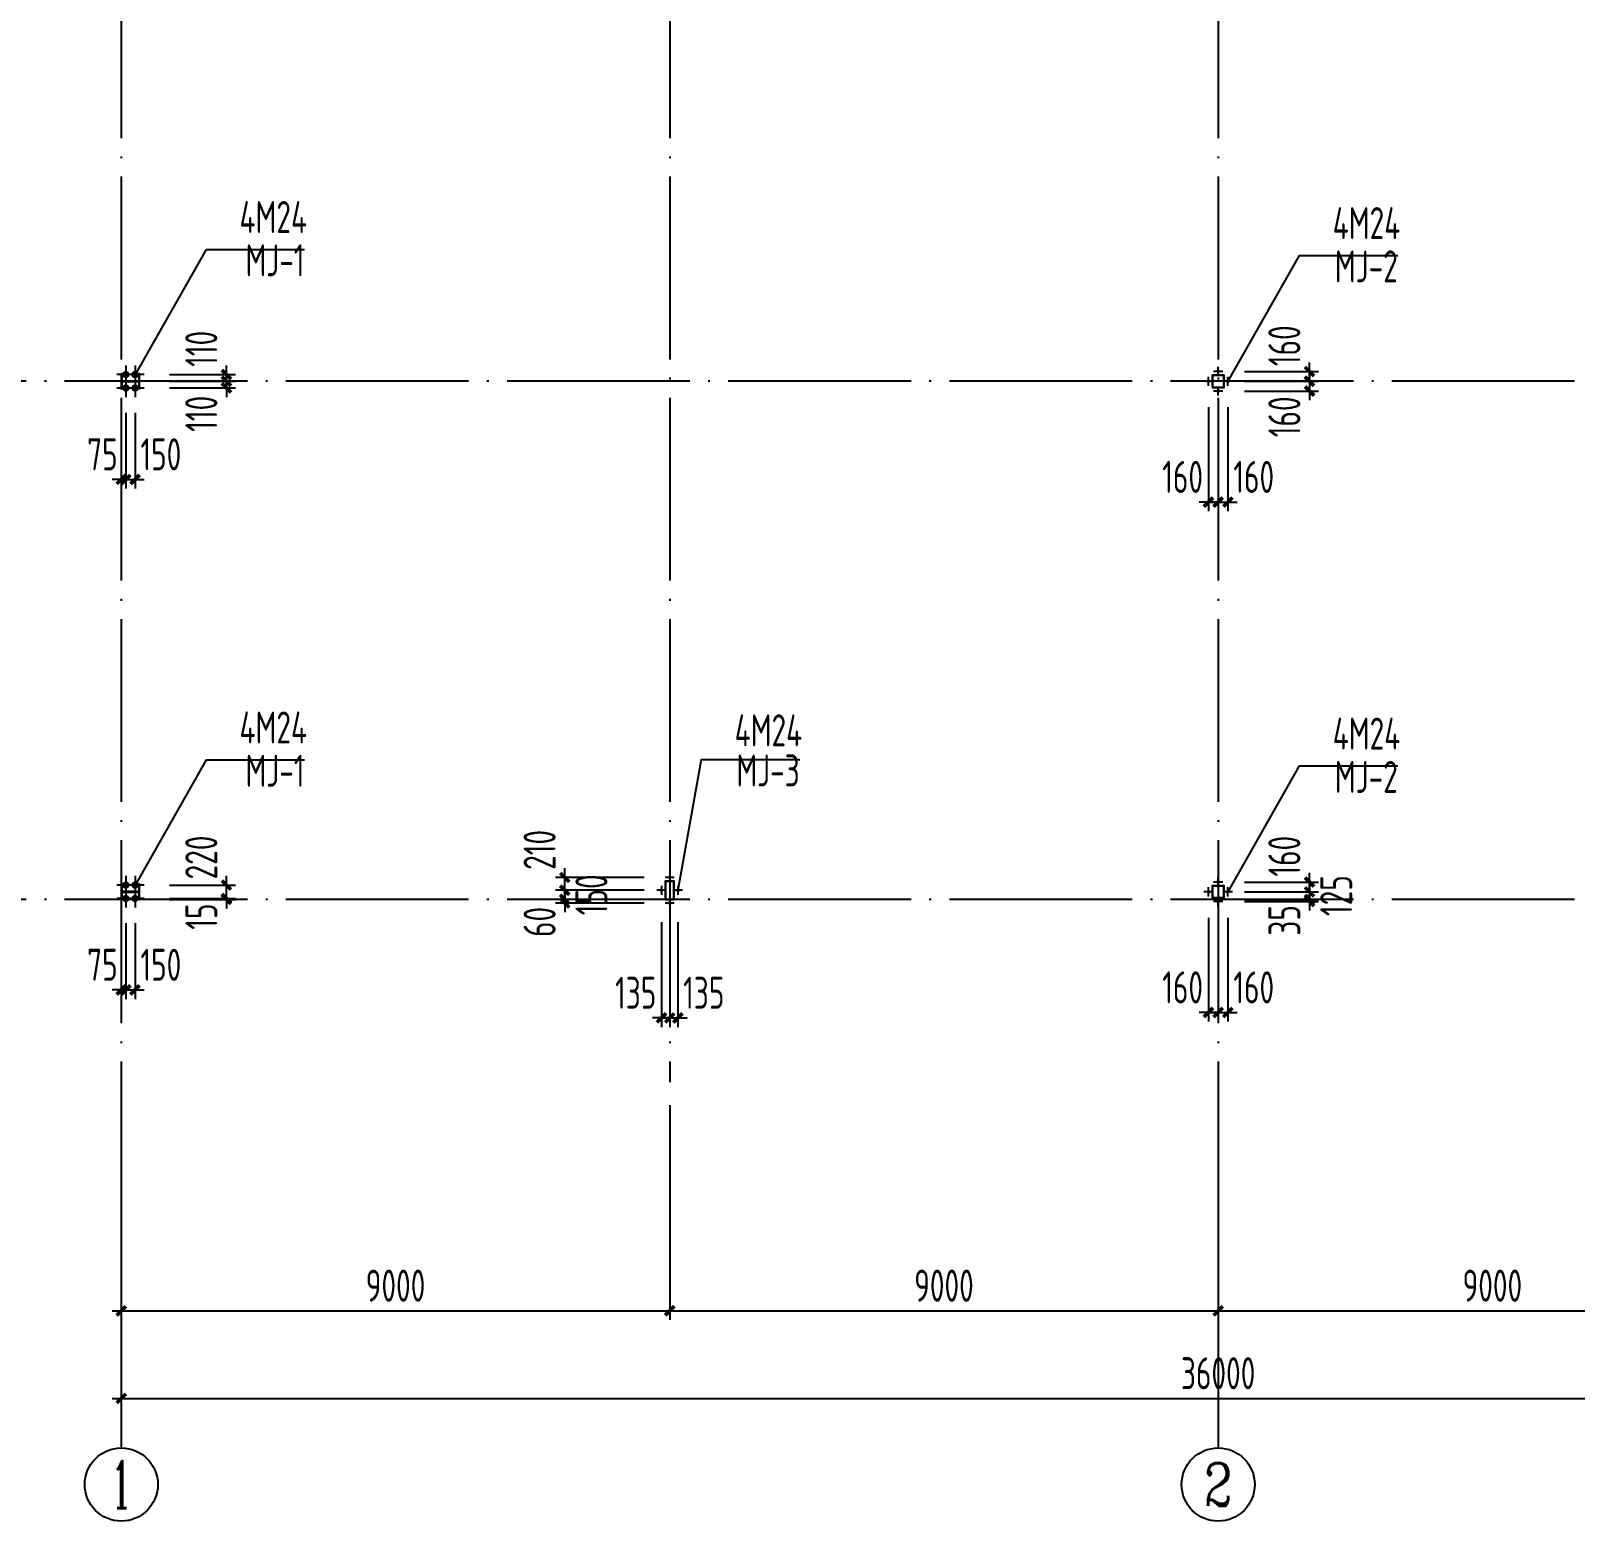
# Model space of a CAD drawing. Extents: x 753177 to 2169292, y -530934 to -273477.
# Drawn here: x 1113839 to 1139181, y -496576 to -472127 of the extents above; entities that cross this region are included whole.
import ezdxf
from ezdxf.enums import TextEntityAlignment as Align

# ---------------------------------------------------------------- set-up
doc = ezdxf.new("R2010")
doc.units = 0
doc.header["$LTSCALE"] = 1500
doc.header["$MEASUREMENT"] = 0
doc.linetypes.add('DASHED', pattern=[0.75, 0.5, -0.25])
doc.linetypes.add('DOTE', pattern=[2.42, 2, -0.2, 0.02, -0.2])
doc.layers.get('Defpoints').update_dxf_attribs({"color": 252})
for name, color, linetype in [('AXIS', 3, 'Continuous'), ('AXIS_TEXT', 7, 'Continuous'), ('BOLT', 252, 'Continuous'), ('Boltx', 252, 'DASHED'), ('DIM', 3, 'Continuous'), ('M_Prof', 2, 'Continuous'), ('TEXT', 7, 'Continuous')]:
    doc.layers.add(name, color=color, linetype=linetype)
doc.styles.add('_TCH_AXIS', font='COMPLEX', dxfattribs={"bigfont": 'GBCBIG'})
doc.styles.add('COMPLEX', font='COMPLEX')
doc.styles.add('TSSD_Dimension', font='Tssdeng.shx', dxfattribs={"width": 0.7, "bigfont": 'hztxt.shx'})
doc.styles.add('TSSD_Label', font='Tssdeng.shx', dxfattribs={"width": 0.7, "bigfont": 'hztxt.shx'})
doc.dimstyles.new('TSSD_150_150', dxfattribs={"dimtxt": 525, "dimasz": 150, "dimexe": 150, "dimexo": 375, "dimgap": 150, "dimtad": 1, "dimdec": 0, "dimzin": 0, "dimdsep": 46, "dimtxsty": 'TSSD_Dimension', "dimblk": 'ARCHTICK', "dimblk1": 'ARCHTICK', "dimblk2": 'ARCHTICK', "dimcen": 0, "dimdle": 150, "dimclrt": 7, "dimadec": 0, "dimazin": 0, "dimtfac": 1, "dimtdec": 0, "dimtix": 1, "dimtmove": 2, "dimatfit": 3, "dimfxl": 0, "dimtolj": 1, "dimtzin": 0, "dimarcsym": 0})

# ---------------------------------------------------------------- blocks, each defined once
blk = doc.blocks.new('_ArchTick')
at = {"color": 0, "linetype": 'ByBlock', "const_width": 0.4}
blk.add_lwpolyline([(-0.5, -0.5), (0.5, 0.5)], dxfattribs=at)
blk = doc.blocks.new('*D48')
at = {"layer": 'AXIS', "color": 0, "lineweight": -2, "transparency": 16777216}
for p, q in [((602375, 54995), (602375, 51470)), ((611375, 54995), (611375, 51470)), ((602225, 51620), (611525, 51620))]:
    blk.add_line(p, q, dxfattribs=at)
at = {"layer": 'Defpoints', "color": 0, "transparency": 16777216}
for p in [(602375, 55370), (611375, 55370), (611375, 51620)]:
    blk.add_point(p, dxfattribs=at)
at = {"layer": 'AXIS', "color": 0, "lineweight": -2, "transparency": 16777216, "xscale": 150, "yscale": 150, "zscale": 150, "rotation": 180}
blk.add_blockref('_ArchTick', (602375, 51620), dxfattribs=at)
at = {"layer": 'AXIS', "color": 0, "lineweight": -2, "transparency": 16777216, "xscale": 150, "yscale": 150, "zscale": 150}
blk.add_blockref('_ArchTick', (611375, 51620), dxfattribs=at)
at = {"layer": 'AXIS', "color": 7, "transparency": 16777216, "insert": (606875, 52033), "char_height": 525, "attachment_point": 5, "style": 'TSSD_Dimension'}
blk.add_mtext('\\A1;9000', dxfattribs=at)
blk = doc.blocks.new('*D49')
at = {"layer": 'AXIS', "color": 0, "lineweight": -2, "transparency": 16777216}
for p, q in [((611375, 54995), (611375, 51470)), ((620375, 54995), (620375, 51470)), ((611225, 51620), (620525, 51620))]:
    blk.add_line(p, q, dxfattribs=at)
at = {"layer": 'Defpoints', "color": 0, "transparency": 16777216}
for p in [(611375, 55370), (620375, 55370), (620375, 51620)]:
    blk.add_point(p, dxfattribs=at)
at = {"layer": 'AXIS', "color": 0, "lineweight": -2, "transparency": 16777216, "xscale": 150, "yscale": 150, "zscale": 150, "rotation": 180}
blk.add_blockref('_ArchTick', (611375, 51620), dxfattribs=at)
at = {"layer": 'AXIS', "color": 0, "lineweight": -2, "transparency": 16777216, "xscale": 150, "yscale": 150, "zscale": 150}
blk.add_blockref('_ArchTick', (620375, 51620), dxfattribs=at)
at = {"layer": 'AXIS', "color": 7, "transparency": 16777216, "insert": (615875, 52033), "char_height": 525, "attachment_point": 5, "style": 'TSSD_Dimension'}
blk.add_mtext('\\A1;9000', dxfattribs=at)
blk = doc.blocks.new('_AXISO')
blk.add_circle((0, 0), 0.5)
at = {"layer": 'AXIS_TEXT', "style": 'COMPLEX', "width": 1.041667}
blk.add_attdef('A', text='', height=0.56, dxfattribs=at).set_placement((-0.25, -0.28), (0.25, -0.28), align=Align.FIT)
blk = doc.blocks.new('*D69')
at = {"layer": 'Defpoints', "color": 0, "transparency": 16777216}
for p in [(593375, 53083), (629375, 53083), (629375, 50183)]:
    blk.add_point(p, dxfattribs=at)
at = {"layer": 'DIM', "color": 0, "lineweight": -2, "transparency": 16777216}
for p, q in [((593375, 52708), (593375, 50033)), ((629375, 52708), (629375, 50033)), ((593225, 50183), (629525, 50183))]:
    blk.add_line(p, q, dxfattribs=at)
at = {"layer": 'DIM', "color": 0, "lineweight": -2, "transparency": 16777216, "xscale": 150, "yscale": 150, "zscale": 150, "rotation": 180}
blk.add_blockref('_ArchTick', (593375, 50183), dxfattribs=at)
at = {"layer": 'DIM', "color": 0, "lineweight": -2, "transparency": 16777216, "xscale": 150, "yscale": 150, "zscale": 150}
blk.add_blockref('_ArchTick', (629375, 50183), dxfattribs=at)
at = {"layer": 'DIM', "color": 7, "transparency": 16777216, "insert": (611375, 50596), "char_height": 525, "attachment_point": 5, "style": 'TSSD_Dimension'}
blk.add_mtext('\\A1;36000', dxfattribs=at)
blk = doc.blocks.new('*D70')
at = {"layer": 'AXIS', "color": 0, "lineweight": -2, "transparency": 16777216}
for p, q in [((593375, 54995), (593375, 51470)), ((602375, 54995), (602375, 51470)), ((593225, 51620), (602525, 51620))]:
    blk.add_line(p, q, dxfattribs=at)
at = {"layer": 'Defpoints', "color": 0, "transparency": 16777216}
for p in [(593375, 55370), (602375, 55370), (602375, 51620)]:
    blk.add_point(p, dxfattribs=at)
at = {"layer": 'AXIS', "color": 0, "lineweight": -2, "transparency": 16777216, "xscale": 150, "yscale": 150, "zscale": 150, "rotation": 180}
blk.add_blockref('_ArchTick', (593375, 51620), dxfattribs=at)
at = {"layer": 'AXIS', "color": 0, "lineweight": -2, "transparency": 16777216, "xscale": 150, "yscale": 150, "zscale": 150}
blk.add_blockref('_ArchTick', (602375, 51620), dxfattribs=at)
at = {"layer": 'AXIS', "color": 7, "transparency": 16777216, "insert": (597875, 52033), "char_height": 525, "attachment_point": 5, "style": 'TSSD_Dimension'}
blk.add_mtext('\\A1;9000', dxfattribs=at)
blk = doc.blocks.new('A$C01EB0BB3')
at = {"layer": 'M_Prof'}
for points in [[(300, 8375), (300, 8625), (288, 8625), (288, 8504), (12, 8504), (12, 8625), (0, 8625), (0, 8375), (12, 8375), (12, 8496), (288, 8496), (288, 8375)], [(17900, 8400), (18100, 8400), (18100, 8600), (17900, 8600)], [(17906, 8406), (18094, 8406), (18094, 8594), (17906, 8594)], [(8925, 0), (9075, 0), (9075, 300), (8925, 300)], [(8931, 6), (9069, 6), (9069, 294), (8931, 294)], [(300, 0), (300, 250), (288, 250), (288, 129), (12, 129), (12, 250), (0, 250), (0, 0), (12, 0), (12, 121), (288, 121), (288, 0)], [(17900, 25), (18100, 25), (18100, 225), (17900, 225)], [(17906, 31), (18094, 31), (18094, 219), (17906, 219)]]:
    blk.add_lwpolyline(points, close=True, dxfattribs=at)
blk = doc.blocks.new('*D531')
at = {"layer": 'Defpoints', "color": 0, "transparency": 16777216}
for p in [(1115398, -478016), (1115548, -478016), (1115548, -479486)]:
    blk.add_point(p, dxfattribs=at)
at = {"layer": 'DIM', "color": 0, "lineweight": -2, "transparency": 16777216}
for p, q in [((1115398, -478391), (1115398, -479636)), ((1115548, -478391), (1115548, -479636)), ((1115398, -479486), (1115248, -479486)), ((1115398, -479486), (1115548, -479486)), ((1115548, -479486), (1115698, -479486))]:
    blk.add_line(p, q, dxfattribs=at)
at = {"layer": 'DIM', "color": 0, "lineweight": -2, "transparency": 16777216, "xscale": 150, "yscale": 150, "zscale": 150}
blk.add_blockref('_ArchTick', (1115398, -479486), dxfattribs=at)
at = {"layer": 'DIM', "color": 0, "lineweight": -2, "transparency": 16777216, "xscale": 150, "yscale": 150, "zscale": 150, "rotation": 180}
blk.add_blockref('_ArchTick', (1115548, -479486), dxfattribs=at)
at = {"layer": 'DIM', "color": 7, "transparency": 16777216, "insert": (1115972, -479074), "char_height": 525, "attachment_point": 5, "style": 'TSSD_Dimension'}
blk.add_mtext('\\A1;150', dxfattribs=at)
blk = doc.blocks.new('*D532')
at = {"layer": 'Defpoints', "color": 0, "transparency": 16777216}
for p in [(1115739, -477876), (1117048, -477876), (1115739, -477986)]:
    blk.add_point(p, dxfattribs=at)
at = {"layer": 'DIM', "color": 0, "lineweight": -2, "transparency": 16777216}
for p, q in [((1116114, -477876), (1117198, -477876)), ((1117048, -477876), (1117048, -477726)), ((1117048, -477986), (1117048, -477876)), ((1116114, -477986), (1117198, -477986)), ((1117048, -477986), (1117048, -478136))]:
    blk.add_line(p, q, dxfattribs=at)
at = {"layer": 'DIM', "color": 0, "lineweight": -2, "transparency": 16777216, "xscale": 150, "yscale": 150, "zscale": 150}
for p, rotation in [((1117048, -477876), 270), ((1117048, -477986), 90)]:
    blk.add_blockref('_ArchTick', p, dxfattribs=dict(at, rotation=rotation))
at = {"layer": 'DIM', "color": 7, "transparency": 16777216, "insert": (1116636, -478409), "char_height": 525, "attachment_point": 5, "rotation": 90, "style": 'TSSD_Dimension'}
blk.add_mtext('\\A1;110', dxfattribs=at)
blk = doc.blocks.new('*D533')
at = {"layer": 'Defpoints', "color": 0, "transparency": 16777216}
for p in [(1115323, -478016), (1115398, -478016), (1115398, -479486)]:
    blk.add_point(p, dxfattribs=at)
at = {"layer": 'DIM', "color": 0, "lineweight": -2, "transparency": 16777216}
for p, q in [((1115323, -478391), (1115323, -479636)), ((1115398, -478391), (1115398, -479636)), ((1115323, -479486), (1115173, -479486)), ((1115323, -479486), (1115398, -479486)), ((1115398, -479486), (1115548, -479486))]:
    blk.add_line(p, q, dxfattribs=at)
at = {"layer": 'DIM', "color": 0, "lineweight": -2, "transparency": 16777216, "xscale": 150, "yscale": 150, "zscale": 150}
blk.add_blockref('_ArchTick', (1115323, -479486), dxfattribs=at)
at = {"layer": 'DIM', "color": 0, "lineweight": -2, "transparency": 16777216, "xscale": 150, "yscale": 150, "zscale": 150, "rotation": 180}
blk.add_blockref('_ArchTick', (1115398, -479486), dxfattribs=at)
at = {"layer": 'DIM', "color": 7, "transparency": 16777216, "insert": (1115013, -479074), "char_height": 525, "attachment_point": 5, "style": 'TSSD_Dimension'}
blk.add_mtext('\\A1;75', dxfattribs=at)
blk = doc.blocks.new('*D534')
at = {"layer": 'Defpoints', "color": 0, "transparency": 16777216}
for p in [(1115739, -477766), (1115739, -477876), (1117048, -477766)]:
    blk.add_point(p, dxfattribs=at)
at = {"layer": 'DIM', "color": 0, "lineweight": -2, "transparency": 16777216}
for p, q in [((1117048, -477766), (1117048, -477616)), ((1116114, -477766), (1117198, -477766)), ((1116114, -477876), (1117198, -477876)), ((1117048, -477876), (1117048, -477766)), ((1117048, -477876), (1117048, -478026))]:
    blk.add_line(p, q, dxfattribs=at)
at = {"layer": 'DIM', "color": 0, "lineweight": -2, "transparency": 16777216, "xscale": 150, "yscale": 150, "zscale": 150}
for p, rotation in [((1117048, -477766), 270), ((1117048, -477876), 90)]:
    blk.add_blockref('_ArchTick', p, dxfattribs=dict(at, rotation=rotation))
at = {"layer": 'DIM', "color": 7, "transparency": 16777216, "insert": (1116636, -477343), "char_height": 525, "attachment_point": 5, "rotation": 90, "style": 'TSSD_Dimension'}
blk.add_mtext('\\A1;110', dxfattribs=at)
blk = doc.blocks.new('*D539')
at = {"layer": 'Defpoints', "color": 0, "transparency": 16777216}
for p in [(1133163, -477927), (1133323, -477927), (1133323, -479857)]:
    blk.add_point(p, dxfattribs=at)
at = {"layer": 'DIM', "color": 0, "lineweight": -2, "transparency": 16777216}
for p, q in [((1133163, -478302), (1133163, -480007)), ((1133323, -478302), (1133323, -480007)), ((1133163, -479857), (1133013, -479857)), ((1133163, -479857), (1133323, -479857)), ((1133323, -479857), (1133473, -479857))]:
    blk.add_line(p, q, dxfattribs=at)
at = {"layer": 'DIM', "color": 0, "lineweight": -2, "transparency": 16777216, "xscale": 150, "yscale": 150, "zscale": 150}
blk.add_blockref('_ArchTick', (1133163, -479857), dxfattribs=at)
at = {"layer": 'DIM', "color": 0, "lineweight": -2, "transparency": 16777216, "xscale": 150, "yscale": 150, "zscale": 150, "rotation": 180}
blk.add_blockref('_ArchTick', (1133323, -479857), dxfattribs=at)
at = {"layer": 'DIM', "color": 7, "transparency": 16777216, "insert": (1132740, -479445), "char_height": 525, "attachment_point": 5, "style": 'TSSD_Dimension'}
blk.add_mtext('\\A1;160', dxfattribs=at)
blk = doc.blocks.new('*D540')
at = {"layer": 'Defpoints', "color": 0, "transparency": 16777216}
for p in [(1133323, -477927), (1133483, -477927), (1133483, -479857)]:
    blk.add_point(p, dxfattribs=at)
at = {"layer": 'DIM', "color": 0, "lineweight": -2, "transparency": 16777216}
for p, q in [((1133323, -478302), (1133323, -480007)), ((1133483, -478302), (1133483, -480007)), ((1133323, -479857), (1133173, -479857)), ((1133323, -479857), (1133483, -479857)), ((1133483, -479857), (1133633, -479857))]:
    blk.add_line(p, q, dxfattribs=at)
at = {"layer": 'DIM', "color": 0, "lineweight": -2, "transparency": 16777216, "xscale": 150, "yscale": 150, "zscale": 150}
blk.add_blockref('_ArchTick', (1133323, -479857), dxfattribs=at)
at = {"layer": 'DIM', "color": 0, "lineweight": -2, "transparency": 16777216, "xscale": 150, "yscale": 150, "zscale": 150, "rotation": 180}
blk.add_blockref('_ArchTick', (1133483, -479857), dxfattribs=at)
at = {"layer": 'DIM', "color": 7, "transparency": 16777216, "insert": (1133907, -479445), "char_height": 525, "attachment_point": 5, "style": 'TSSD_Dimension'}
blk.add_mtext('\\A1;160', dxfattribs=at)
blk = doc.blocks.new('*D541')
at = {"layer": 'Defpoints', "color": 0, "transparency": 16777216}
for p in [(1133381, -477716), (1133381, -477876), (1134822, -477876)]:
    blk.add_point(p, dxfattribs=at)
at = {"layer": 'DIM', "color": 0, "lineweight": -2, "transparency": 16777216}
for p, q in [((1134822, -477716), (1134822, -477566)), ((1133756, -477716), (1134972, -477716)), ((1133756, -477876), (1134972, -477876)), ((1134822, -477716), (1134822, -477876)), ((1134822, -477876), (1134822, -478026))]:
    blk.add_line(p, q, dxfattribs=at)
at = {"layer": 'DIM', "color": 0, "lineweight": -2, "transparency": 16777216, "xscale": 150, "yscale": 150, "zscale": 150}
for p, rotation in [((1134822, -477716), 270), ((1134822, -477876), 90)]:
    blk.add_blockref('_ArchTick', p, dxfattribs=dict(at, rotation=rotation))
at = {"layer": 'DIM', "color": 7, "transparency": 16777216, "insert": (1134410, -477293), "char_height": 525, "attachment_point": 5, "rotation": 90, "style": 'TSSD_Dimension'}
blk.add_mtext('\\A1;160', dxfattribs=at)
blk = doc.blocks.new('*D542')
at = {"layer": 'Defpoints', "color": 0, "transparency": 16777216}
for p in [(1133381, -477876), (1133381, -478036), (1134822, -478036)]:
    blk.add_point(p, dxfattribs=at)
at = {"layer": 'DIM', "color": 0, "lineweight": -2, "transparency": 16777216}
for p, q in [((1133756, -477876), (1134972, -477876)), ((1134822, -477876), (1134822, -477726)), ((1134822, -477876), (1134822, -478036)), ((1133756, -478036), (1134972, -478036)), ((1134822, -478036), (1134822, -478186))]:
    blk.add_line(p, q, dxfattribs=at)
at = {"layer": 'DIM', "color": 0, "lineweight": -2, "transparency": 16777216, "xscale": 150, "yscale": 150, "zscale": 150}
for p, rotation in [((1134822, -477876), 270), ((1134822, -478036), 90)]:
    blk.add_blockref('_ArchTick', p, dxfattribs=dict(at, rotation=rotation))
at = {"layer": 'DIM', "color": 7, "transparency": 16777216, "insert": (1134410, -478459), "char_height": 525, "attachment_point": 5, "rotation": 90, "style": 'TSSD_Dimension'}
blk.add_mtext('\\A1;160', dxfattribs=at)
blk = doc.blocks.new('*D566')
at = {"layer": 'Defpoints', "color": 0, "transparency": 16777216}
for p in [(1122600, -486376), (1124277, -486376), (1124277, -486436)]:
    blk.add_point(p, dxfattribs=at)
at = {"layer": 'DIM', "color": 0, "lineweight": -2, "transparency": 16777216}
for p, q in [((1122600, -486376), (1122600, -486226)), ((1123902, -486376), (1122450, -486376)), ((1123902, -486436), (1122450, -486436)), ((1122600, -486436), (1122600, -486376)), ((1122600, -486436), (1122600, -486586))]:
    blk.add_line(p, q, dxfattribs=at)
at = {"layer": 'DIM', "color": 0, "lineweight": -2, "transparency": 16777216, "xscale": 150, "yscale": 150, "zscale": 150}
for p, rotation in [((1122600, -486376), 270), ((1122600, -486436), 90)]:
    blk.add_blockref('_ArchTick', p, dxfattribs=dict(at, rotation=rotation))
at = {"layer": 'DIM', "color": 7, "transparency": 16777216, "insert": (1122188, -486746), "char_height": 525, "attachment_point": 5, "rotation": 90, "style": 'TSSD_Dimension'}
blk.add_mtext('\\A1;60', dxfattribs=at)
blk = doc.blocks.new('*D567')
at = {"layer": 'Defpoints', "color": 0, "transparency": 16777216}
for p in [(1122600, -486226), (1124277, -486226), (1124277, -486376)]:
    blk.add_point(p, dxfattribs=at)
at = {"layer": 'DIM', "color": 0, "lineweight": -2, "transparency": 16777216}
for p, q in [((1123902, -486226), (1122450, -486226)), ((1122600, -486226), (1122600, -486076)), ((1122600, -486376), (1122600, -486226)), ((1123902, -486376), (1122450, -486376)), ((1122600, -486376), (1122600, -486526))]:
    blk.add_line(p, q, dxfattribs=at)
at = {"layer": 'DIM', "color": 0, "lineweight": -2, "transparency": 16777216, "xscale": 150, "yscale": 150, "zscale": 150}
for p, rotation in [((1122600, -486226), 270), ((1122600, -486376), 90)]:
    blk.add_blockref('_ArchTick', p, dxfattribs=dict(at, rotation=rotation))
at = {"layer": 'DIM', "color": 7, "transparency": 16777216, "insert": (1123038, -486301), "char_height": 525, "attachment_point": 5, "rotation": 90, "style": 'TSSD_Dimension'}
blk.add_mtext('\\A1;150', dxfattribs=at)
blk = doc.blocks.new('*D568')
at = {"layer": 'Defpoints', "color": 0, "transparency": 16777216}
for p in [(1122600, -486016), (1124277, -486016), (1124277, -486226)]:
    blk.add_point(p, dxfattribs=at)
at = {"layer": 'DIM', "color": 0, "lineweight": -2, "transparency": 16777216}
for p, q in [((1123902, -486016), (1122450, -486016)), ((1122600, -486016), (1122600, -485866)), ((1122600, -486226), (1122600, -486016)), ((1123902, -486226), (1122450, -486226)), ((1122600, -486226), (1122600, -486376))]:
    blk.add_line(p, q, dxfattribs=at)
at = {"layer": 'DIM', "color": 0, "lineweight": -2, "transparency": 16777216, "xscale": 150, "yscale": 150, "zscale": 150}
for p, rotation in [((1122600, -486016), 270), ((1122600, -486226), 90)]:
    blk.add_blockref('_ArchTick', p, dxfattribs=dict(at, rotation=rotation))
at = {"layer": 'DIM', "color": 7, "transparency": 16777216, "insert": (1122188, -485564), "char_height": 525, "attachment_point": 5, "rotation": 90, "style": 'TSSD_Dimension'}
blk.add_mtext('\\A1;210', dxfattribs=at)
blk = doc.blocks.new('*D569')
at = {"layer": 'Defpoints', "color": 0, "transparency": 16777216}
for p in [(1124188, -486376), (1124323, -486376), (1124323, -488320)]:
    blk.add_point(p, dxfattribs=at)
at = {"layer": 'DIM', "color": 0, "lineweight": -2, "transparency": 16777216}
for p, q in [((1124188, -486751), (1124188, -488470)), ((1124323, -486751), (1124323, -488470)), ((1124188, -488320), (1124038, -488320)), ((1124188, -488320), (1124323, -488320)), ((1124323, -488320), (1124473, -488320))]:
    blk.add_line(p, q, dxfattribs=at)
at = {"layer": 'DIM', "color": 0, "lineweight": -2, "transparency": 16777216, "xscale": 150, "yscale": 150, "zscale": 150}
blk.add_blockref('_ArchTick', (1124188, -488320), dxfattribs=at)
at = {"layer": 'DIM', "color": 0, "lineweight": -2, "transparency": 16777216, "xscale": 150, "yscale": 150, "zscale": 150, "rotation": 180}
blk.add_blockref('_ArchTick', (1124323, -488320), dxfattribs=at)
at = {"layer": 'DIM', "color": 7, "transparency": 16777216, "insert": (1123765, -487908), "char_height": 525, "attachment_point": 5, "style": 'TSSD_Dimension'}
blk.add_mtext('\\A1;135', dxfattribs=at)
blk = doc.blocks.new('*D570')
at = {"layer": 'Defpoints', "color": 0, "transparency": 16777216}
for p in [(1124323, -486376), (1124458, -486376), (1124458, -488320)]:
    blk.add_point(p, dxfattribs=at)
at = {"layer": 'DIM', "color": 0, "lineweight": -2, "transparency": 16777216}
for p, q in [((1124323, -486751), (1124323, -488470)), ((1124458, -486751), (1124458, -488470)), ((1124323, -488320), (1124173, -488320)), ((1124323, -488320), (1124458, -488320)), ((1124458, -488320), (1124608, -488320))]:
    blk.add_line(p, q, dxfattribs=at)
at = {"layer": 'DIM', "color": 0, "lineweight": -2, "transparency": 16777216, "xscale": 150, "yscale": 150, "zscale": 150}
blk.add_blockref('_ArchTick', (1124323, -488320), dxfattribs=at)
at = {"layer": 'DIM', "color": 0, "lineweight": -2, "transparency": 16777216, "xscale": 150, "yscale": 150, "zscale": 150, "rotation": 180}
blk.add_blockref('_ArchTick', (1124458, -488320), dxfattribs=at)
at = {"layer": 'DIM', "color": 7, "transparency": 16777216, "insert": (1124882, -487908), "char_height": 525, "attachment_point": 5, "style": 'TSSD_Dimension'}
blk.add_mtext('\\A1;135', dxfattribs=at)
blk = doc.blocks.new('*D576')
at = {"layer": 'Defpoints', "color": 0, "transparency": 16777216}
for p in [(1115398, -486391), (1115548, -486391), (1115548, -487861)]:
    blk.add_point(p, dxfattribs=at)
at = {"layer": 'DIM', "color": 0, "lineweight": -2, "transparency": 16777216}
for p, q in [((1115398, -486766), (1115398, -488011)), ((1115548, -486766), (1115548, -488011)), ((1115398, -487861), (1115248, -487861)), ((1115398, -487861), (1115548, -487861)), ((1115548, -487861), (1115698, -487861))]:
    blk.add_line(p, q, dxfattribs=at)
at = {"layer": 'DIM', "color": 0, "lineweight": -2, "transparency": 16777216, "xscale": 150, "yscale": 150, "zscale": 150}
blk.add_blockref('_ArchTick', (1115398, -487861), dxfattribs=at)
at = {"layer": 'DIM', "color": 0, "lineweight": -2, "transparency": 16777216, "xscale": 150, "yscale": 150, "zscale": 150, "rotation": 180}
blk.add_blockref('_ArchTick', (1115548, -487861), dxfattribs=at)
at = {"layer": 'DIM', "color": 7, "transparency": 16777216, "insert": (1115972, -487449), "char_height": 525, "attachment_point": 5, "style": 'TSSD_Dimension'}
blk.add_mtext('\\A1;150', dxfattribs=at)
blk = doc.blocks.new('*D577')
at = {"layer": 'Defpoints', "color": 0, "transparency": 16777216}
for p in [(1115323, -486391), (1115398, -486391), (1115398, -487861)]:
    blk.add_point(p, dxfattribs=at)
at = {"layer": 'DIM', "color": 0, "lineweight": -2, "transparency": 16777216}
for p, q in [((1115323, -486766), (1115323, -488011)), ((1115398, -486766), (1115398, -488011)), ((1115323, -487861), (1115173, -487861)), ((1115323, -487861), (1115398, -487861)), ((1115398, -487861), (1115548, -487861))]:
    blk.add_line(p, q, dxfattribs=at)
at = {"layer": 'DIM', "color": 0, "lineweight": -2, "transparency": 16777216, "xscale": 150, "yscale": 150, "zscale": 150}
blk.add_blockref('_ArchTick', (1115323, -487861), dxfattribs=at)
at = {"layer": 'DIM', "color": 0, "lineweight": -2, "transparency": 16777216, "xscale": 150, "yscale": 150, "zscale": 150, "rotation": 180}
blk.add_blockref('_ArchTick', (1115398, -487861), dxfattribs=at)
at = {"layer": 'DIM', "color": 7, "transparency": 16777216, "insert": (1115013, -487449), "char_height": 525, "attachment_point": 5, "style": 'TSSD_Dimension'}
blk.add_mtext('\\A1;75', dxfattribs=at)
blk = doc.blocks.new('*D578')
at = {"layer": 'Defpoints', "color": 0, "transparency": 16777216}
for p in [(1115739, -486141), (1117048, -486141), (1115739, -486361)]:
    blk.add_point(p, dxfattribs=at)
at = {"layer": 'DIM', "color": 0, "lineweight": -2, "transparency": 16777216}
for p, q in [((1117048, -486141), (1117048, -485991)), ((1116114, -486141), (1117198, -486141)), ((1117048, -486361), (1117048, -486141)), ((1116114, -486361), (1117198, -486361)), ((1117048, -486361), (1117048, -486511))]:
    blk.add_line(p, q, dxfattribs=at)
at = {"layer": 'DIM', "color": 0, "lineweight": -2, "transparency": 16777216, "xscale": 150, "yscale": 150, "zscale": 150}
for p, rotation in [((1117048, -486141), 270), ((1117048, -486361), 90)]:
    blk.add_blockref('_ArchTick', p, dxfattribs=dict(at, rotation=rotation))
at = {"layer": 'DIM', "color": 7, "transparency": 16777216, "insert": (1116636, -485689), "char_height": 525, "attachment_point": 5, "rotation": 90, "style": 'TSSD_Dimension'}
blk.add_mtext('\\A1;220', dxfattribs=at)
blk = doc.blocks.new('*D581')
at = {"layer": 'Defpoints', "color": 0, "transparency": 16777216}
for p in [(1133163, -486302), (1133323, -486302), (1133323, -488232)]:
    blk.add_point(p, dxfattribs=at)
at = {"layer": 'DIM', "color": 0, "lineweight": -2, "transparency": 16777216}
for p, q in [((1133163, -486677), (1133163, -488382)), ((1133323, -486677), (1133323, -488382)), ((1133163, -488232), (1133013, -488232)), ((1133163, -488232), (1133323, -488232)), ((1133323, -488232), (1133473, -488232))]:
    blk.add_line(p, q, dxfattribs=at)
at = {"layer": 'DIM', "color": 0, "lineweight": -2, "transparency": 16777216, "xscale": 150, "yscale": 150, "zscale": 150}
blk.add_blockref('_ArchTick', (1133163, -488232), dxfattribs=at)
at = {"layer": 'DIM', "color": 0, "lineweight": -2, "transparency": 16777216, "xscale": 150, "yscale": 150, "zscale": 150, "rotation": 180}
blk.add_blockref('_ArchTick', (1133323, -488232), dxfattribs=at)
at = {"layer": 'DIM', "color": 7, "transparency": 16777216, "insert": (1132740, -487820), "char_height": 525, "attachment_point": 5, "style": 'TSSD_Dimension'}
blk.add_mtext('\\A1;160', dxfattribs=at)
blk = doc.blocks.new('*D582')
at = {"layer": 'Defpoints', "color": 0, "transparency": 16777216}
for p in [(1133323, -486302), (1133483, -486302), (1133483, -488232)]:
    blk.add_point(p, dxfattribs=at)
at = {"layer": 'DIM', "color": 0, "lineweight": -2, "transparency": 16777216}
for p, q in [((1133323, -486677), (1133323, -488382)), ((1133483, -486677), (1133483, -488382)), ((1133323, -488232), (1133173, -488232)), ((1133323, -488232), (1133483, -488232)), ((1133483, -488232), (1133633, -488232))]:
    blk.add_line(p, q, dxfattribs=at)
at = {"layer": 'DIM', "color": 0, "lineweight": -2, "transparency": 16777216, "xscale": 150, "yscale": 150, "zscale": 150}
blk.add_blockref('_ArchTick', (1133323, -488232), dxfattribs=at)
at = {"layer": 'DIM', "color": 0, "lineweight": -2, "transparency": 16777216, "xscale": 150, "yscale": 150, "zscale": 150, "rotation": 180}
blk.add_blockref('_ArchTick', (1133483, -488232), dxfattribs=at)
at = {"layer": 'DIM', "color": 7, "transparency": 16777216, "insert": (1133907, -487820), "char_height": 525, "attachment_point": 5, "style": 'TSSD_Dimension'}
blk.add_mtext('\\A1;160', dxfattribs=at)
blk = doc.blocks.new('*D583')
at = {"layer": 'Defpoints', "color": 0, "transparency": 16777216}
for p in [(1133381, -486091), (1133381, -486251), (1134822, -486251)]:
    blk.add_point(p, dxfattribs=at)
at = {"layer": 'DIM', "color": 0, "lineweight": -2, "transparency": 16777216}
for p, q in [((1134822, -486091), (1134822, -485941)), ((1133756, -486091), (1134972, -486091)), ((1133756, -486251), (1134972, -486251)), ((1134822, -486091), (1134822, -486251)), ((1134822, -486251), (1134822, -486401))]:
    blk.add_line(p, q, dxfattribs=at)
at = {"layer": 'DIM', "color": 0, "lineweight": -2, "transparency": 16777216, "xscale": 150, "yscale": 150, "zscale": 150}
for p, rotation in [((1134822, -486091), 270), ((1134822, -486251), 90)]:
    blk.add_blockref('_ArchTick', p, dxfattribs=dict(at, rotation=rotation))
at = {"layer": 'DIM', "color": 7, "transparency": 16777216, "insert": (1134410, -485668), "char_height": 525, "attachment_point": 5, "rotation": 90, "style": 'TSSD_Dimension'}
blk.add_mtext('\\A1;160', dxfattribs=at)
blk = doc.blocks.new('*D586')
at = {"layer": 'Defpoints', "color": 0, "transparency": 16777216}
for p in [(1133381, -486376), (1133381, -486411), (1134822, -486411)]:
    blk.add_point(p, dxfattribs=at)
at = {"layer": 'DIM', "color": 0, "lineweight": -2, "transparency": 16777216}
for p, q in [((1134822, -486376), (1134822, -486226)), ((1133756, -486376), (1134972, -486376)), ((1133756, -486411), (1134972, -486411)), ((1134822, -486376), (1134822, -486411)), ((1134822, -486411), (1134822, -486561))]:
    blk.add_line(p, q, dxfattribs=at)
at = {"layer": 'DIM', "color": 0, "lineweight": -2, "transparency": 16777216, "xscale": 150, "yscale": 150, "zscale": 150}
for p, rotation in [((1134822, -486376), 270), ((1134822, -486411), 90)]:
    blk.add_blockref('_ArchTick', p, dxfattribs=dict(at, rotation=rotation))
at = {"layer": 'DIM', "color": 7, "transparency": 16777216, "insert": (1134410, -486721), "char_height": 525, "attachment_point": 5, "rotation": 90, "style": 'TSSD_Dimension'}
blk.add_mtext('\\A1;35', dxfattribs=at)
blk = doc.blocks.new('*D587')
at = {"layer": 'Defpoints', "color": 0, "transparency": 16777216}
for p in [(1133381, -486251), (1133381, -486376), (1134822, -486376)]:
    blk.add_point(p, dxfattribs=at)
at = {"layer": 'DIM', "color": 0, "lineweight": -2, "transparency": 16777216}
for p, q in [((1133756, -486251), (1134972, -486251)), ((1134822, -486251), (1134822, -486101)), ((1134822, -486251), (1134822, -486376)), ((1133756, -486376), (1134972, -486376)), ((1134822, -486376), (1134822, -486526))]:
    blk.add_line(p, q, dxfattribs=at)
at = {"layer": 'DIM', "color": 0, "lineweight": -2, "transparency": 16777216, "xscale": 150, "yscale": 150, "zscale": 150}
for p, rotation in [((1134822, -486251), 270), ((1134822, -486376), 90)]:
    blk.add_blockref('_ArchTick', p, dxfattribs=dict(at, rotation=rotation))
at = {"layer": 'DIM', "color": 7, "transparency": 16777216, "insert": (1135260, -486314), "char_height": 525, "attachment_point": 5, "rotation": 90, "style": 'TSSD_Dimension'}
blk.add_mtext('\\A1;125', dxfattribs=at)
blk = doc.blocks.new('*D588')
at = {"layer": 'Defpoints', "color": 0, "transparency": 16777216}
for p in [(1115739, -486361), (1115739, -486376), (1117048, -486361)]:
    blk.add_point(p, dxfattribs=at)
at = {"layer": 'DIM', "color": 0, "lineweight": -2, "transparency": 16777216}
for p, q in [((1117048, -486361), (1117048, -486211)), ((1116114, -486361), (1117198, -486361)), ((1116114, -486376), (1117198, -486376)), ((1117048, -486376), (1117048, -486361)), ((1117048, -486376), (1117048, -486526))]:
    blk.add_line(p, q, dxfattribs=at)
at = {"layer": 'DIM', "color": 0, "lineweight": -2, "transparency": 16777216, "xscale": 150, "yscale": 150, "zscale": 150}
for p, rotation in [((1117048, -486361), 270), ((1117048, -486376), 90)]:
    blk.add_blockref('_ArchTick', p, dxfattribs=dict(at, rotation=rotation))
at = {"layer": 'DIM', "color": 7, "transparency": 16777216, "insert": (1116636, -486658), "char_height": 525, "attachment_point": 5, "rotation": 90, "style": 'TSSD_Dimension'}
blk.add_mtext('\\A1;15', dxfattribs=at)
blk = doc.blocks.new('A$C72AE6952')
at = {"layer": 'AXIS', "color": 252, "linetype": 'DOTE'}
for p, q in [((0, 113500), (0, -3000)), ((9000, 113500), (9000, -3000)), ((18000, 113500), (18000, -3000)), ((42000, 8500), (-6000, 8500)), ((42000, 0), (-6000, 0))]:
    blk.add_line(p, q, dxfattribs=at)
at = {"layer": 'AXIS'}
for p, q in [((0, -3000), (0, -9000)), ((18000, -3000), (18000, -9000))]:
    blk.add_line(p, q, dxfattribs=at)
ref = blk.add_blockref('_AXISO', (0, -9600), dxfattribs=dict(at, xscale=1200, yscale=1200, zscale=1200))
ref.add_attrib('A', '1', dxfattribs={"layer": 'AXIS_TEXT', "height": 772.1, "style": '_TCH_AXIS'}).set_placement((-165.4, -9986), (165.4, -9986), align=Align.FIT)
ref = blk.add_blockref('_AXISO', (18000, -9600), dxfattribs=dict(at, xscale=1200, yscale=1200, zscale=1200))
ref.add_attrib('A', '2', dxfattribs={"layer": 'AXIS_TEXT', "height": 698.9, "style": '_TCH_AXIS'}).set_placement((17767, -9949.5), (18233, -9949.5), align=Align.FIT)
for p1, p2, picture, middle in [((0, -3000), (9000, -3000), '*D70', (4500, -6337.5)), ((9000, -3000), (18000, -3000), '*D48', (13500, -6337.5)), ((18000, -3000), (27000, -3000), '*D49', (22500, -6337.5))]:
    dim = blk.add_aligned_dim(p1=p1, p2=p2, distance=-3750, dimstyle='TSSD_150_150', dxfattribs=at)
    dim.commit()
    dim.dimension.update_dxf_attribs({"geometry": picture, "text_midpoint": middle, "insert": (-593375.3, -58370.2)})
at = {"layer": 'DIM'}
dim = blk.add_linear_dim(base=(36000, -8187.1), p1=(0, -5287.5), p2=(36000, -5287.5), angle=360, dimstyle='TSSD_150_150', dxfattribs=at)
dim.commit()
dim.dimension.update_dxf_attribs({"geometry": '*D69', "text_midpoint": (18000, -7774.6), "insert": (-593375.3, -58370.2)})

msp = doc.modelspace()

# ---------------------------------------------------------------- linework, layer by layer
at = {"layer": 'BOLT'}
for p, q in [((1133323.2, -477791.1), (1133323.2, -477641.1)), ((1133238.2, -477876.1), (1133088.2, -477876.1)), ((1133163.2, -477951.1), (1133163.2, -477801.1)), ((1133398.2, -477716.1), (1133248.2, -477716.1)), ((1133558.2, -477876.1), (1133408.2, -477876.1)), ((1133483.2, -477951.1), (1133483.2, -477801.1)), ((1133398.2, -478036.1), (1133248.2, -478036.1)), ((1133323.2, -478111.1), (1133323.2, -477961.1)), ((1124398.2, -486016.1), (1124248.2, -486016.1)), ((1124323.2, -485941.1), (1124323.2, -486091.1)), ((1133323.2, -486166.1), (1133323.2, -486016.1)), ((1124263.2, -486226.1), (1124113.2, -486226.1)), ((1124188.2, -486151.1), (1124188.2, -486301.1)), ((1124533.2, -486226.1), (1124383.2, -486226.1)), ((1124458.2, -486151.1), (1124458.2, -486301.1)), ((1133238.2, -486251.1), (1133088.2, -486251.1)), ((1133163.2, -486326.1), (1133163.2, -486176.1)), ((1133398.2, -486091.1), (1133248.2, -486091.1)), ((1133558.2, -486251.1), (1133408.2, -486251.1)), ((1133483.2, -486326.1), (1133483.2, -486176.1)), ((1124398.2, -486436.1), (1124248.2, -486436.1)), ((1124323.2, -486361.1), (1124323.2, -486511.1)), ((1133398.2, -486411.1), (1133248.2, -486411.1)), ((1133323.2, -486486.1), (1133323.2, -486336.1))]:
    msp.add_line(p, q, dxfattribs=at)
at = {"layer": 'BOLT', "const_width": 30}
for points in [[(1133323.2, -477701.1, 1), (1133323.2, -477731.1, 1)], [(1133163.2, -477861.1, 1), (1133163.2, -477891.1, 1)], [(1133483.2, -477861.1, 1), (1133483.2, -477891.1, 1)], [(1133323.2, -478021.1, 1), (1133323.2, -478051.1, 1)], [(1124323.2, -486031.1, -1), (1124323.2, -486001.1, -1)], [(1124188.2, -486241.1, -1), (1124188.2, -486211.1, -1)], [(1124458.2, -486241.1, -1), (1124458.2, -486211.1, -1)], [(1133163.2, -486236.1, 1), (1133163.2, -486266.1, 1)], [(1133323.2, -486076.1, 1), (1133323.2, -486106.1, 1)], [(1133483.2, -486236.1, 1), (1133483.2, -486266.1, 1)], [(1124323.2, -486451.1, -1), (1124323.2, -486421.1, -1)], [(1133323.2, -486396.1, 1), (1133323.2, -486426.1, 1)]]:
    msp.add_lwpolyline(points, format="xyb", close=True, dxfattribs=at)
at = {"layer": 'Boltx'}
for p, q in [((1115398.2, -477616.1), (1115398.2, -477916.1)), ((1115548.2, -477616.1), (1115548.2, -477916.1)), ((1115548.2, -477766.1), (1115248.2, -477766.1)), ((1115698.2, -477766.1), (1115398.2, -477766.1)), ((1115398.2, -477836.1), (1115398.2, -478136.1)), ((1115548.2, -477836.1), (1115548.2, -478136.1)), ((1115548.2, -477986.1), (1115248.2, -477986.1)), ((1115698.2, -477986.1), (1115398.2, -477986.1)), ((1115398.2, -485991.1), (1115398.2, -486291.1)), ((1115548.2, -485991.1), (1115548.2, -486291.1)), ((1115548.2, -486141.1), (1115248.2, -486141.1)), ((1115698.2, -486141.1), (1115398.2, -486141.1)), ((1115398.2, -486211.1), (1115398.2, -486511.1)), ((1115548.2, -486211.1), (1115548.2, -486511.1)), ((1115548.2, -486361.1), (1115248.2, -486361.1)), ((1115698.2, -486361.1), (1115398.2, -486361.1))]:
    msp.add_line(p, q, dxfattribs=at)
for points in [[(1115368.2, -477766.1, 60, 60, 1), (1115428.2, -477766.1, 60, 60, 1)], [(1115368.2, -477986.1, 60, 60, 1), (1115428.2, -477986.1, 60, 60, 1)], [(1115518.2, -477766.1, 60, 60, 1), (1115578.2, -477766.1, 60, 60, 1)], [(1115518.2, -477986.1, 60, 60, 1), (1115578.2, -477986.1, 60, 60, 1)], [(1115368.2, -486141.1, 60, 60, 1), (1115428.2, -486141.1, 60, 60, 1)], [(1115368.2, -486361.1, 60, 60, 1), (1115428.2, -486361.1, 60, 60, 1)], [(1115518.2, -486141.1, 60, 60, 1), (1115578.2, -486141.1, 60, 60, 1)], [(1115518.2, -486361.1, 60, 60, 1), (1115578.2, -486361.1, 60, 60, 1)]]:
    msp.add_lwpolyline(points, format="xyseb", close=True, dxfattribs=at)
at = {"layer": 'TEXT'}
for p, q in [((1116714.7, -475712.3), (1115542.5, -477776.1)), ((1116714.7, -475712.3), (1118329.9, -475712.3)), ((1134655.3, -475812.3), (1133483.2, -477876.1)), ((1134655.3, -475812.3), (1136270.6, -475812.3)), ((1116714.7, -484087.3), (1115542.5, -486151.1)), ((1116714.7, -484087.3), (1118329.9, -484087.3)), ((1124840.7, -484082.5), (1124458.2, -486226.1)), ((1124840.7, -484082.5), (1126455.9, -484082.5)), ((1134655.3, -484187.3), (1133483.2, -486251.1)), ((1134655.3, -484187.3), (1136270.6, -484187.3))]:
    msp.add_line(p, q, dxfattribs=at)

# ---------------------------------------------------------------- block references
for name in ['A$C72AE6952', 'A$C01EB0BB3']:
    msp.add_blockref(name, (1115323.2, -486376.1))

# ---------------------------------------------------------------- texts
at = {"layer": 'TEXT', "style": 'TSSD_Label', "width": 0.7}
for s, p in [('4M24', (1118370.8, -475600.9)), ('4M24', (1136311.5, -475700.9)), ('MJ-1', (1118329.9, -476310.9)), ('MJ-2', (1136270.6, -476410.9)), ('4M24', (1118370.8, -483975.9)), ('4M24', (1136311.5, -484075.9)), ('MJ-1', (1118329.9, -484685.9)), ('MJ-2', (1136270.6, -484785.9))]:
    msp.add_text(s, height=525, dxfattribs=at).set_placement(p, align=Align.BOTTOM_RIGHT)
for s, p in [('4M24', (1126496.8, -484022.7)), ('MJ-3', (1126455.9, -484681.1))]:
    msp.add_text(s, height=525, rotation=360, dxfattribs=at).set_placement(p, align=Align.BOTTOM_RIGHT)

# ---------------------------------------------------------------- dimensions: what is measured, and where the dimension line sits
at = {"layer": 'DIM'}
for base, p1, p2, angle, picture, middle in [((1117048.2, -477766.1), (1115738.7, -477876.1), (1115738.7, -477766.1), 90, '*D534', (1116635.7, -477342.7)), ((1134822.2, -477876.1), (1133380.9, -477716.1), (1133380.9, -477876.1), 270, '*D541', (1134409.7, -477292.7)), ((1117048.2, -477876.1), (1115738.7, -477986.1), (1115738.7, -477876.1), 90, '*D532', (1116635.7, -478409.4)), ((1134822.2, -478036.1), (1133380.9, -477876.1), (1133380.9, -478036.1), 270, '*D542', (1134409.7, -478459.4)), ((1122600.4, -486016.1), (1124277.5, -486226.1), (1124277.5, -486016.1), 90, '*D568', (1122187.9, -485564.4)), ((1117048.2, -486141.1), (1115738.7, -486361.1), (1115738.7, -486141.1), 90, '*D578', (1116635.7, -485689.4)), ((1134822.2, -486251.1), (1133380.9, -486091.1), (1133380.9, -486251.1), 270, '*D583', (1134409.7, -485667.7)), ((1122600.4, -486226.1), (1124277.5, -486376.1), (1124277.5, -486226.1), 90, '*D567', (1123037.9, -486301.1)), ((1134822.2, -486376.1), (1133380.9, -486251.1), (1133380.9, -486376.1), 270, '*D587', (1135259.7, -486313.6)), ((1117048.2, -486361.1), (1115738.7, -486376.1), (1115738.7, -486361.1), 90, '*D588', (1116635.7, -486658.1)), ((1122600.4, -486376.1), (1124277.5, -486436.1), (1124277.5, -486376.1), 90, '*D566', (1122187.9, -486746.4)), ((1134822.2, -486411.1), (1133380.9, -486376.1), (1133380.9, -486411.1), 270, '*D586', (1134409.7, -486721.4))]:
    dim = msp.add_linear_dim(base=base, p1=p1, p2=p2, angle=angle, dimstyle='TSSD_150_150', dxfattribs=at)
    dim.commit()
    dim.dimension.update_dxf_attribs({"geometry": picture, "text_midpoint": middle, "dimtype": 160})
for base, p1, p2, picture, middle in [((1133323.2, -479857.5), (1133163.2, -477927.3), (1133323.2, -477927.3), '*D539', (1132739.8, -479445)), ((1133483.2, -479857.5), (1133323.2, -477927.3), (1133483.2, -477927.3), '*D540', (1133906.5, -479445)), ((1115398.2, -479486.1), (1115323.2, -478016.1), (1115398.2, -478016.1), '*D533', (1115012.9, -479073.6)), ((1115548.2, -479486.1), (1115398.2, -478016.1), (1115548.2, -478016.1), '*D531', (1115971.5, -479073.6)), ((1133323.2, -488232.5), (1133163.2, -486302.3), (1133323.2, -486302.3), '*D581', (1132739.8, -487820)), ((1133483.2, -488232.5), (1133323.2, -486302.3), (1133483.2, -486302.3), '*D582', (1133906.5, -487820)), ((1115398.2, -487861.1), (1115323.2, -486391.1), (1115398.2, -486391.1), '*D577', (1115012.9, -487448.6)), ((1115548.2, -487861.1), (1115398.2, -486391.1), (1115548.2, -486391.1), '*D576', (1115971.5, -487448.6)), ((1124323.2, -488320.4), (1124188.2, -486376.1), (1124323.2, -486376.1), '*D569', (1123764.8, -487907.9)), ((1124458.2, -488320.4), (1124323.2, -486376.1), (1124458.2, -486376.1), '*D570', (1124881.5, -487907.9))]:
    dim = msp.add_linear_dim(base=base, p1=p1, p2=p2, dimstyle='TSSD_150_150', dxfattribs=at)
    dim.commit()
    dim.dimension.update_dxf_attribs({"geometry": picture, "text_midpoint": middle, "dimtype": 160})

doc.saveas('drawing.dxf')
